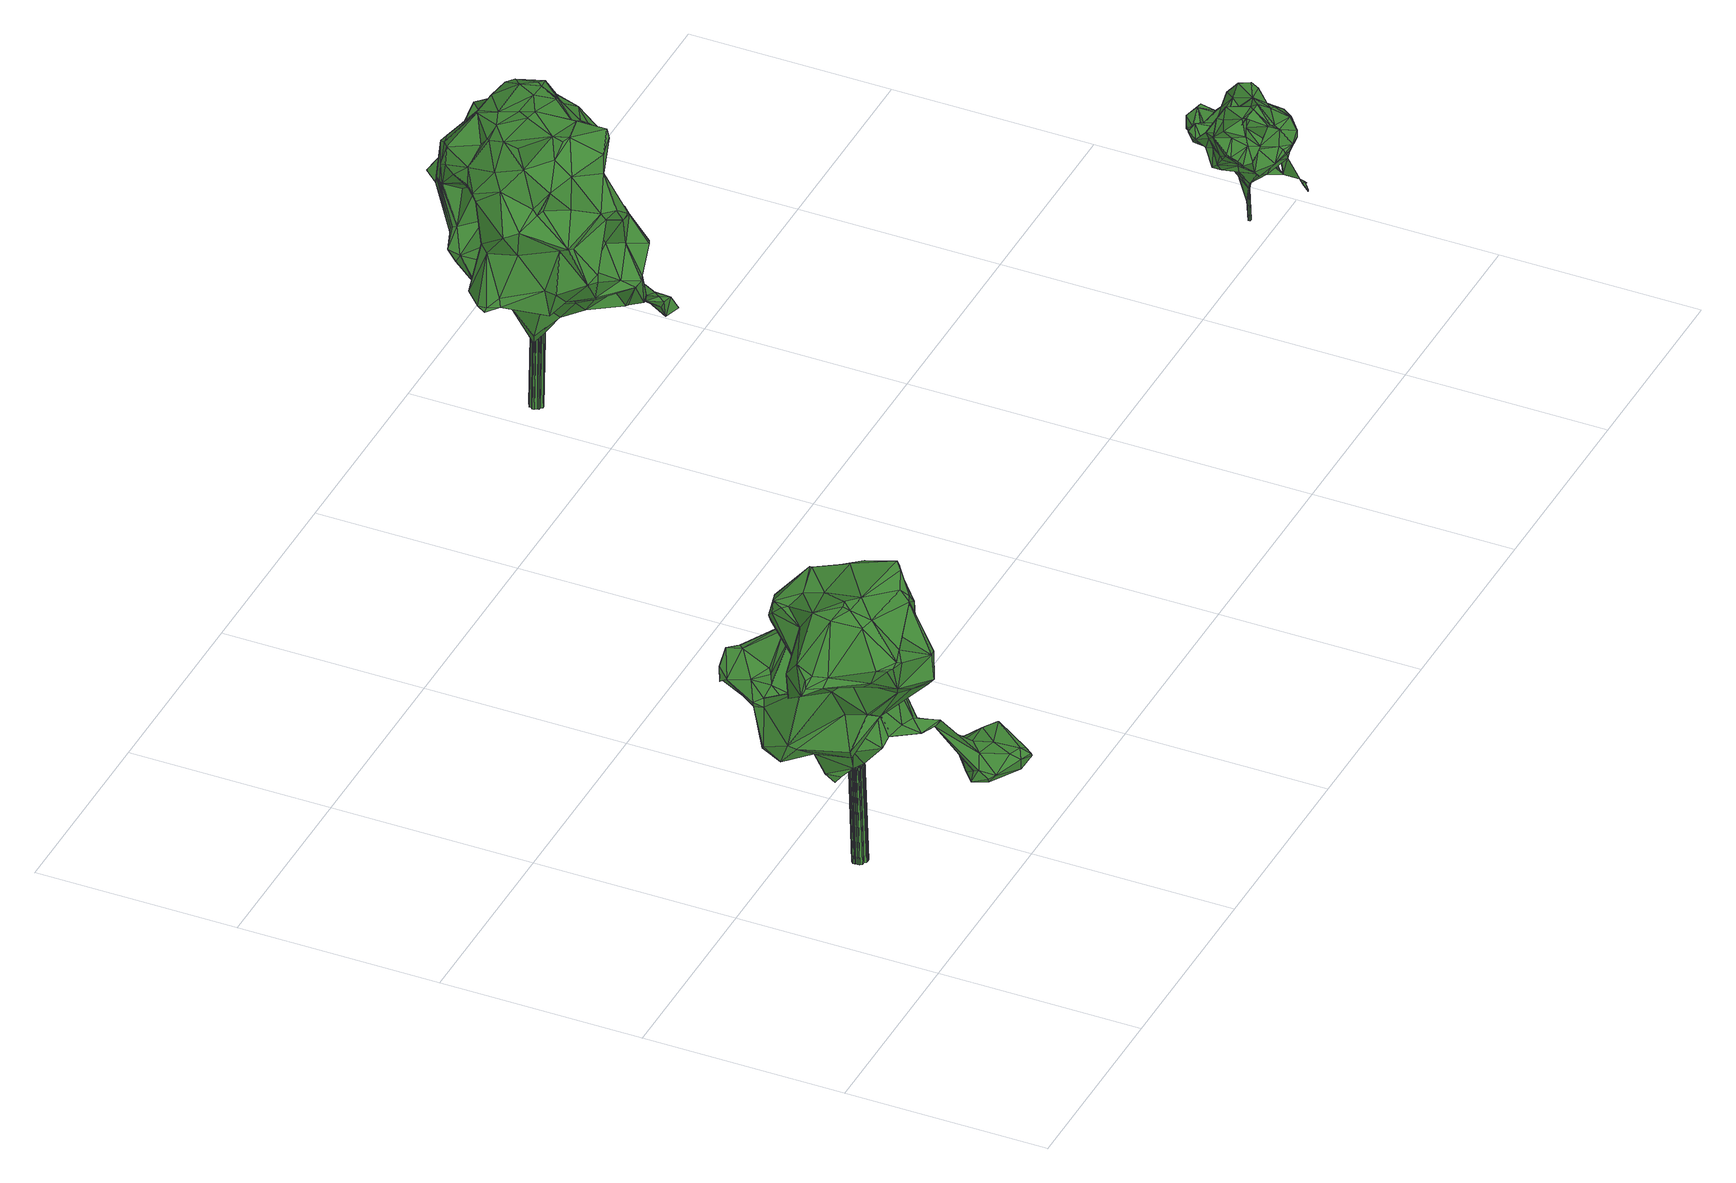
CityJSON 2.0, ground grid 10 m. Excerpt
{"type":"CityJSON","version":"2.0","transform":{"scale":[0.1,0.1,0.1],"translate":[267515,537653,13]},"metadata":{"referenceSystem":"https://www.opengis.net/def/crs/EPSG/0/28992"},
"CityObjects":{
"tree1":{"type":"SolitaryVegetationObject","attributes":{"gtid":168,"crown_width_m":10.96,"crown_median_z":23.16,"crown_r50_m":0.466,"crown_porosity":0.857,"trunk_H_m":10,"trunk_DBH_m":0.698,"trunk_radius_m":0.349,"trunk_base_height_m":13.16,"original_gtid":"184"},"geometry":[{"type":"Solid","lod":"3","boundaries":[[[[0,1,2]],[[3,4,5]],[[6,4,3]],[[7,8,9]],[[10,11,12]],[[13,14,15]],[[16,17,18]],[[19,20,21]],[[22,23,24]],[[25,26,27]],[[28,19,21]],[[29,30,31]],[[32,33,5]],[[34,35,36]],[[22,37,38]],[[39,40,41]],[[42,43,44]],[[45,44,43]],[[36,46,47]],[[24,37,22]],[[48,49,50]],[[51,24,23]],[[52,25,27]],[[53,54,55]],[[48,56,28]],[[57,58,59]],[[60,61,62]],[[63,64,65]],[[23,66,51]],[[23,67,66]],[[68,69,70]],[[71,43,42]],[[72,73,74]],[[23,22,75]],[[76,77,78]],[[79,80,81]],[[82,83,84]],[[17,85,18]],[[86,87,88]],[[86,88,89]],[[25,90,91]],[[92,93,49]],[[94,69,95]],[[71,96,2]],[[28,49,48]],[[92,49,28]],[[97,28,56]],[[98,1,99]],[[98,99,100]],[[101,102,103]],[[16,85,104]],[[16,104,105]],[[25,106,26]],[[91,106,25]],[[107,106,108]],[[91,90,106]],[[106,90,109]],[[109,90,110]],[[106,109,108]],[[111,112,113]],[[114,58,115]],[[107,108,116]],[[94,117,69]],[[68,77,95]],[[14,118,89]],[[119,89,118]],[[110,120,51]],[[14,13,118]],[[121,104,122]],[[118,13,123]],[[76,95,77]],[[124,125,126]],[[124,126,127]],[[128,40,129]],[[130,119,123]],[[118,123,119]],[[10,131,125]],[[132,112,15]],[[123,13,112]],[[19,97,67]],[[133,29,134]],[[135,136,137]],[[32,138,9]],[[8,7,139]],[[9,65,33]],[[26,87,86]],[[140,38,37]],[[140,37,24]],[[141,57,59]],[[142,143,36]],[[142,36,47]],[[29,133,58]],[[58,133,115]],[[48,66,56]],[[9,8,65]],[[144,43,71]],[[145,146,63]],[[77,147,78]],[[24,120,140]],[[112,111,123]],[[123,111,130]],[[48,50,66]],[[79,81,148]],[[22,38,148]],[[139,7,138]],[[149,150,151]],[[149,52,150]],[[148,152,79]],[[8,139,65]],[[153,41,128]],[[149,151,38]],[[0,154,155]],[[155,1,0]],[[57,146,30]],[[63,146,57]],[[96,42,72]],[[108,156,116]],[[157,156,108]],[[11,83,53]],[[158,159,160]],[[161,162,163]],[[164,143,142]],[[75,20,19]],[[101,165,102]],[[166,167,102]],[[168,169,170]],[[90,25,120]],[[31,152,171]],[[31,171,134]],[[100,144,71]],[[76,163,162]],[[76,78,163]],[[168,63,139]],[[164,142,47]],[[161,163,147]],[[82,172,161]],[[173,174,175]],[[164,47,175]],[[94,95,176]],[[94,176,117]],[[175,47,173]],[[73,72,44]],[[66,67,56]],[[52,120,25]],[[117,177,164]],[[164,177,143]],[[176,177,117]],[[11,178,179]],[[95,76,162]],[[95,162,176]],[[169,180,170]],[[34,172,35]],[[97,56,67]],[[58,30,29]],[[119,86,89]],[[34,161,172]],[[132,15,135]],[[57,181,64]],[[34,36,143]],[[176,34,177]],[[162,34,176]],[[161,34,162]],[[143,177,34]],[[132,182,183]],[[161,147,82]],[[78,147,163]],[[140,120,149]],[[133,151,115]],[[49,184,185]],[[50,185,184]],[[84,35,186]],[[187,100,99]],[[39,188,159]],[[70,54,83]],[[82,186,172]],[[166,102,189]],[[112,13,15]],[[40,39,159]],[[114,59,58]],[[23,75,67]],[[75,19,67]],[[190,99,191]],[[187,99,190]],[[28,97,19]],[[30,146,180]],[[32,192,138]],[[95,69,68]],[[9,33,32]],[[139,45,168]],[[80,79,20]],[[159,158,179]],[[159,179,40]],[[36,35,46]],[[173,47,46]],[[6,193,194]],[[90,120,110]],[[171,195,134]],[[155,103,196]],[[115,151,150]],[[197,135,137]],[[197,137,189]],[[42,96,71]],[[152,198,79]],[[128,129,121]],[[74,199,200]],[[193,200,199]],[[77,201,147]],[[53,158,202]],[[158,53,55]],[[42,44,72]],[[141,59,86]],[[68,201,77]],[[106,107,87]],[[26,106,87]],[[117,164,69]],[[54,70,203]],[[204,205,85]],[[204,85,17]],[[199,74,206]],[[173,207,11]],[[84,186,82]],[[61,126,208]],[[26,86,27]],[[166,156,167]],[[203,70,69]],[[75,209,80]],[[173,203,174]],[[38,140,149]],[[210,62,101]],[[101,62,165]],[[147,201,82]],[[115,150,211]],[[212,122,200]],[[121,122,153]],[[121,153,128]],[[128,41,40]],[[156,93,213]],[[51,66,50]],[[125,131,214]],[[215,216,204]],[[63,57,64]],[[144,217,218]],[[9,138,7]],[[219,167,220]],[[148,81,209]],[[198,144,100]],[[11,10,125]],[[92,221,196]],[[155,196,221]],[[62,61,165]],[[74,96,72]],[[153,122,212]],[[41,183,39]],[[135,15,136]],[[189,165,197]],[[153,183,41]],[[216,127,154]],[[27,211,52]],[[127,60,154]],[[93,184,49]],[[83,201,68]],[[102,165,189]],[[65,64,33]],[[134,29,31]],[[222,40,179]],[[16,18,85]],[[51,120,24]],[[100,187,20]],[[21,20,187]],[[198,20,79]],[[92,28,221]],[[193,223,200]],[[200,122,104]],[[85,200,104]],[[127,61,60]],[[152,31,144]],[[152,144,198]],[[204,17,16]],[[21,187,28]],[[207,173,46]],[[210,103,155]],[[212,200,223]],[[11,84,83]],[[183,153,132]],[[168,224,169]],[[216,154,204]],[[225,204,154]],[[125,178,11]],[[190,221,28]],[[216,215,127]],[[215,105,124]],[[100,20,198]],[[183,182,135]],[[132,135,182]],[[75,80,20]],[[51,184,110]],[[50,184,51]],[[193,206,194]],[[50,49,185]],[[168,170,145]],[[155,190,191]],[[226,135,197]],[[127,215,124]],[[89,15,14]],[[136,15,89]],[[136,89,88]],[[169,224,218]],[[57,3,181]],[[12,53,10]],[[62,210,155]],[[104,227,105]],[[2,1,98]],[[69,164,174]],[[175,174,164]],[[69,174,203]],[[205,0,2]],[[205,2,96]],[[0,205,154]],[[45,224,168]],[[74,205,96]],[[200,205,74]],[[85,205,200]],[[155,221,190]],[[52,149,120]],[[202,226,214]],[[202,214,131]],[[33,181,5]],[[219,220,196]],[[70,83,68]],[[130,141,119]],[[86,119,141]],[[210,101,103]],[[132,228,112]],[[179,54,11]],[[173,11,54]],[[55,54,179]],[[179,158,55]],[[135,160,188]],[[173,54,203]],[[141,113,57]],[[204,225,205]],[[139,63,65]],[[190,28,187]],[[171,152,148]],[[197,214,226]],[[53,202,131]],[[197,165,214]],[[27,229,211]],[[75,22,209]],[[148,209,22]],[[145,63,168]],[[222,230,231]],[[139,138,73]],[[138,192,73]],[[2,98,71]],[[100,71,98]],[[166,116,156]],[[199,206,193]],[[232,233,234]],[[129,231,121]],[[127,126,61]],[[57,113,3]],[[234,217,31]],[[144,31,217]],[[192,194,73]],[[102,167,219]],[[103,102,219]],[[171,235,195]],[[6,3,228]],[[148,38,171]],[[133,134,195]],[[235,133,195]],[[58,57,30]],[[124,230,125]],[[113,112,228]],[[113,228,3]],[[212,6,153]],[[222,179,178]],[[212,223,6]],[[193,6,223]],[[52,211,150]],[[107,116,87]],[[87,116,88]],[[166,189,137]],[[222,178,230]],[[11,207,236]],[[236,35,84]],[[236,84,11]],[[236,46,35]],[[236,207,46]],[[186,35,172]],[[82,201,83]],[[109,184,108]],[[205,225,154]],[[116,166,137]],[[88,137,136]],[[116,137,88]],[[103,219,196]],[[60,62,155]],[[157,93,156]],[[180,169,217]],[[218,217,169]],[[121,231,227]],[[54,53,83]],[[12,11,53]],[[130,113,141]],[[111,113,130]],[[93,157,184]],[[108,184,157]],[[110,184,109]],[[6,228,153]],[[153,228,132]],[[232,234,31]],[[232,180,233]],[[233,217,234]],[[180,217,233]],[[30,232,31]],[[180,232,30]],[[155,99,1]],[[191,99,155]],[[171,38,235]],[[38,151,235]],[[133,235,151]],[[80,209,81]],[[121,227,104]],[[10,53,131]],[[229,86,59]],[[27,86,229]],[[3,5,181]],[[64,181,33]],[[73,194,206]],[[73,206,74]],[[220,92,196]],[[229,59,211]],[[115,211,114]],[[59,114,211]],[[167,156,220]],[[61,208,165]],[[125,208,126]],[[40,222,237]],[[155,154,60]],[[170,180,146]],[[40,237,129]],[[170,146,145]],[[231,238,227]],[[124,227,238]],[[105,227,124]],[[231,124,238]],[[139,73,44]],[[139,44,45]],[[231,129,237]],[[226,160,135]],[[218,224,144]],[[144,224,43]],[[45,43,224]],[[105,215,204]],[[105,204,16]],[[231,237,222]],[[194,4,6]],[[192,4,194]],[[32,4,192]],[[5,4,32]],[[124,239,230]],[[231,230,239]],[[231,239,124]],[[156,213,220]],[[214,165,208]],[[125,214,208]],[[183,188,39]],[[125,230,178]],[[135,188,183]],[[93,92,213]],[[220,213,92]],[[202,160,226]],[[202,158,160]],[[159,188,160]],[[240,241,242]],[[240,242,243]],[[243,242,244]],[[243,244,245]],[[242,241,246]],[[242,246,244]],[[244,246,247]],[[244,247,245]],[[246,241,248]],[[246,248,247]],[[247,248,249]],[[247,249,245]],[[248,241,250]],[[248,250,249]],[[249,250,251]],[[249,251,245]],[[250,241,252]],[[250,252,251]],[[251,252,253]],[[251,253,245]],[[252,241,254]],[[252,254,253]],[[253,254,255]],[[253,255,245]],[[254,241,256]],[[254,256,255]],[[255,256,257]],[[255,257,245]],[[256,241,258]],[[256,258,257]],[[257,258,259]],[[257,259,245]],[[258,241,260]],[[258,260,259]],[[259,260,261]],[[259,261,245]],[[260,241,262]],[[260,262,261]],[[261,262,263]],[[261,263,245]],[[263,262,264]],[[263,264,245]],[[262,241,265]],[[262,265,264]],[[264,265,266]],[[264,266,245]],[[265,241,267]],[[265,267,266]],[[266,267,268]],[[266,268,245]],[[267,241,269]],[[267,269,268]],[[268,269,270]],[[268,270,245]],[[269,241,271]],[[269,271,270]],[[270,271,272]],[[270,272,245]],[[271,241,273]],[[271,273,272]],[[272,273,274]],[[272,274,245]],[[274,273,275]],[[274,275,245]],[[273,241,276]],[[273,276,275]],[[275,276,277]],[[275,277,245]],[[276,241,278]],[[276,278,277]],[[277,278,279]],[[277,279,245]],[[278,241,280]],[[278,280,279]],[[279,280,281]],[[279,281,245]],[[280,241,282]],[[280,282,281]],[[281,282,283]],[[281,283,245]],[[282,241,240]],[[282,240,283]],[[283,240,284]],[[283,284,245]],[[284,240,243]],[[284,243,245]]]]}]},
"tree2":{"type":"SolitaryVegetationObject","attributes":{"gtid":220,"crown_width_m":10.18,"crown_median_z":23.34,"crown_r50_m":0.435,"crown_porosity":0.888,"trunk_H_m":9.97,"trunk_DBH_m":0.642,"trunk_radius_m":0.321,"trunk_base_height_m":13.37,"original_gtid":"241"},"geometry":[{"type":"Solid","lod":"3","boundaries":[[[[285,286,287]],[[287,288,285]],[[289,290,291]],[[292,293,294]],[[295,296,297]],[[298,299,300]],[[301,302,303]],[[286,285,304]],[[305,306,307]],[[308,309,310]],[[311,312,313]],[[292,314,315]],[[316,317,318]],[[319,320,317]],[[321,322,323]],[[324,325,326]],[[327,328,329]],[[330,331,332]],[[333,334,335]],[[336,337,338]],[[317,339,319]],[[340,341,342]],[[316,318,343]],[[344,317,320]],[[335,334,345]],[[335,345,346]],[[347,348,349]],[[347,349,350]],[[351,352,353]],[[295,318,317]],[[354,355,356]],[[357,358,359]],[[304,360,361]],[[340,362,363]],[[315,364,365]],[[321,323,366]],[[367,368,350]],[[369,362,340]],[[370,371,372]],[[360,373,374]],[[375,309,376]],[[353,377,311]],[[378,377,353]],[[379,380,298]],[[381,382,383]],[[369,383,382]],[[384,385,386]],[[387,388,389]],[[390,388,387]],[[391,392,393]],[[394,361,374]],[[395,396,397]],[[308,376,309]],[[295,398,399]],[[341,363,400]],[[401,402,349]],[[394,374,403]],[[294,404,292]],[[337,405,338]],[[341,406,398]],[[407,296,295]],[[407,295,399]],[[408,409,294]],[[303,302,410]],[[411,314,375]],[[411,375,376]],[[412,413,414]],[[415,416,417]],[[418,417,416]],[[359,375,292]],[[419,420,421]],[[327,421,420]],[[347,350,368]],[[422,367,409]],[[392,422,409]],[[317,316,339]],[[423,407,399]],[[303,298,301]],[[349,325,401]],[[424,425,426]],[[371,427,396]],[[428,396,427]],[[350,402,401]],[[350,349,402]],[[350,401,429]],[[429,367,350]],[[294,409,429]],[[367,429,409]],[[430,431,432]],[[412,314,413]],[[285,288,360]],[[304,285,360]],[[433,434,379]],[[425,374,435]],[[436,339,316]],[[367,422,368]],[[308,437,376]],[[438,439,440]],[[322,441,305]],[[442,443,444]],[[445,330,287]],[[445,287,286]],[[446,447,448]],[[341,344,342]],[[332,287,330]],[[449,450,451]],[[316,452,436]],[[453,454,455]],[[436,319,339]],[[456,457,458]],[[456,459,457]],[[437,419,421]],[[329,414,460]],[[458,461,462]],[[463,464,465]],[[466,460,467]],[[466,468,469]],[[470,338,405]],[[471,457,322]],[[383,472,381]],[[436,452,446]],[[457,473,458]],[[474,393,392]],[[451,390,387]],[[449,451,387]],[[309,324,310]],[[312,361,394]],[[326,475,444]],[[385,476,477]],[[421,478,437]],[[479,480,481]],[[422,391,368]],[[391,347,368]],[[379,298,300]],[[325,324,309]],[[482,397,483]],[[484,438,440]],[[476,438,484]],[[366,323,288]],[[485,478,467]],[[485,411,478]],[[414,364,412]],[[315,412,364]],[[429,404,294]],[[357,404,429]],[[396,395,371]],[[373,307,306]],[[486,454,487]],[[488,377,471]],[[330,445,331]],[[315,314,412]],[[312,304,361]],[[332,489,490]],[[331,490,489]],[[331,489,332]],[[491,444,443]],[[308,310,455]],[[492,458,493]],[[477,494,385]],[[495,496,388]],[[344,398,317]],[[497,498,499]],[[329,469,421]],[[415,417,345]],[[428,465,464]],[[326,500,324]],[[375,359,358]],[[452,348,446]],[[452,442,348]],[[481,453,479]],[[501,453,500]],[[481,480,495]],[[502,495,480]],[[375,314,292]],[[410,491,443]],[[410,443,343]],[[343,443,316]],[[316,443,452]],[[442,452,443]],[[462,461,503]],[[453,455,310]],[[324,453,310]],[[291,345,289]],[[466,469,460]],[[504,505,445]],[[485,413,411]],[[404,506,292]],[[470,405,507]],[[329,421,327]],[[386,434,433]],[[485,467,460]],[[435,507,405]],[[414,328,508]],[[331,445,505]],[[331,505,490]],[[322,457,441]],[[459,441,457]],[[324,500,453]],[[346,345,440]],[[509,470,510]],[[417,418,289]],[[492,510,458]],[[456,458,510]],[[511,503,335]],[[335,346,511]],[[457,471,473]],[[512,334,333]],[[345,334,415]],[[513,514,515]],[[513,516,514]],[[517,492,518]],[[519,396,355]],[[370,427,371]],[[520,521,522]],[[467,478,468]],[[512,415,334]],[[347,447,348]],[[446,348,447]],[[425,403,374]],[[523,524,384]],[[366,504,321]],[[308,486,390]],[[462,493,458]],[[484,440,291]],[[345,291,440]],[[312,525,304]],[[309,358,325]],[[401,325,357]],[[337,408,526]],[[455,486,308]],[[332,366,287]],[[366,505,504]],[[366,332,490]],[[490,505,366]],[[474,381,393]],[[509,527,470]],[[441,456,470]],[[381,474,382]],[[403,425,424]],[[392,522,474]],[[528,302,380]],[[477,449,494]],[[529,493,530]],[[485,460,413]],[[531,532,521]],[[336,522,392]],[[336,520,522]],[[425,435,405]],[[329,460,469]],[[360,374,361]],[[336,533,520]],[[520,533,521]],[[529,530,534]],[[364,535,536]],[[444,475,442]],[[469,468,421]],[[301,380,302]],[[537,538,483]],[[447,381,472]],[[483,431,299]],[[539,509,540]],[[422,392,391]],[[359,506,357]],[[290,328,541]],[[291,290,541]],[[541,328,327]],[[329,328,414]],[[407,482,296]],[[423,482,407]],[[535,508,328]],[[433,379,300]],[[433,300,430]],[[462,530,493]],[[503,530,462]],[[288,307,360]],[[448,447,472]],[[424,426,515]],[[465,542,534]],[[529,534,542]],[[411,376,478]],[[437,478,376]],[[543,298,303]],[[439,544,545]],[[386,433,384]],[[499,521,532]],[[479,528,480]],[[380,480,528]],[[388,487,495]],[[410,528,491]],[[516,293,546]],[[526,426,425]],[[541,484,291]],[[529,518,492]],[[444,500,326]],[[547,338,527]],[[320,342,344]],[[526,408,516]],[[548,349,326]],[[548,326,325]],[[549,474,522]],[[509,510,550]],[[509,550,531]],[[483,519,551]],[[513,515,426]],[[513,426,526]],[[479,491,528]],[[341,340,363]],[[399,552,423]],[[410,302,528]],[[441,459,456]],[[517,532,553]],[[481,454,453]],[[525,554,304]],[[555,298,543]],[[441,470,305]],[[333,335,503]],[[289,345,417]],[[447,393,381]],[[391,393,447]],[[487,454,495]],[[421,468,478]],[[299,431,300]],[[501,444,491]],[[390,487,388]],[[374,306,435]],[[289,535,290]],[[328,290,535]],[[364,508,535]],[[294,516,408]],[[437,308,390]],[[535,289,352]],[[429,401,357]],[[539,527,509]],[[352,536,535]],[[351,536,352]],[[362,556,363]],[[369,556,362]],[[508,364,414]],[[363,556,498]],[[473,461,458]],[[524,537,544]],[[465,427,542]],[[399,406,552]],[[543,303,557]],[[348,442,475]],[[398,406,399]],[[353,313,558]],[[355,354,519]],[[333,559,512]],[[373,360,307]],[[470,456,510]],[[322,321,488]],[[373,306,374]],[[471,377,378]],[[525,377,488]],[[311,377,525]],[[388,496,389]],[[495,389,496]],[[307,322,305]],[[317,398,295]],[[549,522,521]],[[436,448,319]],[[436,446,448]],[[382,556,369]],[[423,552,560]],[[380,379,502]],[[380,502,480]],[[445,554,504]],[[307,288,323]],[[483,299,482]],[[365,561,315]],[[315,561,546]],[[470,306,305]],[[507,306,470]],[[529,492,493]],[[467,468,466]],[[476,385,438]],[[303,410,557]],[[499,517,497]],[[492,517,553]],[[510,492,553]],[[562,559,333]],[[289,418,352]],[[353,352,418]],[[512,416,415]],[[519,354,551]],[[529,542,518]],[[542,370,518]],[[343,318,563]],[[470,527,338]],[[391,447,347]],[[295,563,318]],[[297,563,295]],[[404,357,506]],[[341,398,344]],[[460,414,413]],[[526,425,405]],[[526,405,337]],[[517,518,395]],[[560,552,406]],[[549,382,474]],[[434,494,564]],[[387,389,449]],[[449,389,494]],[[286,304,554]],[[286,554,445]],[[389,564,494]],[[389,502,564]],[[389,495,502]],[[311,525,312]],[[494,434,385]],[[386,385,434]],[[551,545,537]],[[379,434,564]],[[379,564,502]],[[548,325,349]],[[483,551,537]],[[392,409,336]],[[501,500,444]],[[337,409,408]],[[336,409,337]],[[364,536,365]],[[534,530,511]],[[565,476,484]],[[477,476,565]],[[365,536,394]],[[511,530,503]],[[463,356,355]],[[363,498,400]],[[546,515,514]],[[516,546,514]],[[560,395,397]],[[560,397,423]],[[311,313,353]],[[563,297,555]],[[346,440,439]],[[297,299,298]],[[301,298,380]],[[543,563,555]],[[541,565,484]],[[359,292,506]],[[498,556,521]],[[549,521,556]],[[549,556,382]],[[523,538,524]],[[537,524,538]],[[507,435,306]],[[539,521,533]],[[384,438,385]],[[333,503,562]],[[524,544,438]],[[378,562,473]],[[378,473,471]],[[539,540,521]],[[471,322,488]],[[541,420,565]],[[327,420,541]],[[565,420,477]],[[477,420,449]],[[419,449,420]],[[473,503,461]],[[394,424,365]],[[561,365,424]],[[403,424,394]],[[351,394,536]],[[521,499,498]],[[553,550,510]],[[463,465,356]],[[432,483,538]],[[483,432,431]],[[433,430,432]],[[354,511,551]],[[511,354,534]],[[504,554,525]],[[428,427,465]],[[561,515,546]],[[424,515,561]],[[517,395,560]],[[307,323,322]],[[349,348,475]],[[287,366,288]],[[411,413,314]],[[449,419,450]],[[437,450,419]],[[390,451,450]],[[390,450,437]],[[370,542,427]],[[546,293,315]],[[315,293,292]],[[326,349,475]],[[566,491,479]],[[566,501,491]],[[513,526,516]],[[433,523,384]],[[432,523,433]],[[432,538,523]],[[296,299,297]],[[482,299,296]],[[438,544,439]],[[297,298,555]],[[537,545,544]],[[511,439,545]],[[511,545,551]],[[394,313,312]],[[531,521,540]],[[531,540,509]],[[524,438,384]],[[516,294,293]],[[482,423,397]],[[519,483,397]],[[519,397,396]],[[351,353,558]],[[547,527,539]],[[473,562,503]],[[558,394,351]],[[319,448,567]],[[430,300,431]],[[453,501,566]],[[479,453,566]],[[346,439,511]],[[512,559,416]],[[562,416,559]],[[353,418,378]],[[562,378,416]],[[418,416,378]],[[319,342,320]],[[517,499,532]],[[550,532,531]],[[550,553,532]],[[495,454,481]],[[455,454,486]],[[338,547,336]],[[325,358,357]],[[533,336,547]],[[533,547,539]],[[410,343,557]],[[543,557,563]],[[343,563,557]],[[568,560,406]],[[518,372,395]],[[395,372,371]],[[518,370,372]],[[558,313,394]],[[487,390,486]],[[497,400,498]],[[568,406,400]],[[341,400,406]],[[309,375,358]],[[340,342,369]],[[369,342,567]],[[319,567,342]],[[560,400,517]],[[497,517,400]],[[568,400,560]],[[369,567,472]],[[369,472,383]],[[355,464,463]],[[428,464,355]],[[396,428,355]],[[354,356,534]],[[534,356,465]],[[567,448,472]],[[488,321,525]],[[525,321,504]],[[569,570,571]],[[569,571,572]],[[571,570,573]],[[571,573,572]],[[572,573,574]],[[572,574,575]],[[573,570,576]],[[573,576,574]],[[574,576,577]],[[574,577,575]],[[576,570,578]],[[576,578,577]],[[577,578,579]],[[577,579,575]],[[578,570,580]],[[578,580,579]],[[579,580,581]],[[579,581,575]],[[580,570,582]],[[580,582,581]],[[581,582,583]],[[581,583,575]],[[582,570,584]],[[582,584,583]],[[583,584,585]],[[583,585,575]],[[584,570,586]],[[584,586,585]],[[585,586,587]],[[585,587,575]],[[586,570,588]],[[586,588,587]],[[587,588,589]],[[587,589,575]],[[588,570,590]],[[588,590,589]],[[589,590,591]],[[589,591,575]],[[590,570,592]],[[590,592,591]],[[591,592,593]],[[591,593,575]],[[592,570,594]],[[592,594,593]],[[593,594,595]],[[593,595,575]],[[594,570,596]],[[594,596,595]],[[595,596,597]],[[595,597,575]],[[596,570,598]],[[596,598,597]],[[597,598,599]],[[597,599,575]],[[598,570,600]],[[598,600,599]],[[599,600,601]],[[599,601,575]],[[600,570,602]],[[600,602,601]],[[601,602,603]],[[601,603,575]],[[602,570,604]],[[602,604,603]],[[603,604,605]],[[603,605,575]],[[604,570,606]],[[604,606,605]],[[605,606,607]],[[605,607,575]],[[606,570,608]],[[606,608,607]],[[607,608,609]],[[607,609,575]],[[608,570,569]],[[608,569,609]],[[609,569,610]],[[609,610,575]],[[610,569,572]],[[610,572,575]]]]}]},
"tree3":{"type":"SolitaryVegetationObject","attributes":{"gtid":490,"crown_width_m":4.79,"crown_median_z":17.61,"crown_r50_m":0.283,"crown_porosity":0.915,"trunk_H_m":4.52,"trunk_DBH_m":0.161,"trunk_radius_m":0.0805,"trunk_base_height_m":13.09,"original_gtid":"556"},"geometry":[{"type":"MultiSurface","lod":"3","boundaries":[[[611,612,613]],[[614,615,616]],[[617,618,619]],[[620,621,622]],[[619,623,624]],[[625,626,627]],[[625,627,628]],[[629,630,631]],[[628,627,632]],[[633,634,635]],[[636,637,612]],[[638,612,637]],[[635,639,633]],[[640,641,642]],[[643,644,645]],[[646,647,618]],[[648,647,646]],[[624,649,619]],[[650,651,652]],[[653,654,655]],[[656,657,658]],[[659,660,661]],[[617,619,662]],[[663,664,665]],[[666,667,668]],[[649,662,619]],[[669,634,628]],[[670,671,672]],[[673,674,675]],[[650,645,644]],[[676,677,678]],[[678,679,676]],[[680,661,660]],[[681,682,683]],[[684,685,686]],[[684,686,687]],[[688,689,644]],[[690,675,691]],[[692,690,639]],[[693,694,695]],[[696,697,643]],[[698,699,700]],[[698,700,701]],[[702,703,704]],[[705,706,707]],[[705,708,706]],[[638,613,637]],[[643,645,652]],[[617,662,649]],[[683,691,694]],[[630,709,664]],[[672,671,669]],[[710,711,712]],[[671,665,669]],[[658,648,713]],[[658,713,714]],[[699,715,716]],[[619,618,623]],[[717,711,649]],[[718,719,720]],[[665,635,669]],[[656,721,657]],[[669,635,634]],[[722,673,723]],[[627,626,637]],[[724,667,692]],[[661,725,726]],[[652,727,643]],[[726,725,728]],[[703,729,625]],[[691,683,639]],[[683,682,639]],[[701,700,641]],[[640,710,712]],[[716,730,731]],[[732,719,718]],[[723,679,678]],[[733,734,708]],[[678,734,733]],[[618,647,623]],[[669,628,672]],[[672,628,632]],[[624,717,649]],[[628,634,625]],[[735,736,696]],[[720,719,737]],[[614,738,739]],[[722,674,673]],[[740,741,670]],[[717,742,711]],[[707,720,737]],[[743,666,744]],[[642,641,745]],[[656,658,676]],[[702,682,681]],[[668,746,666]],[[650,747,651]],[[748,613,749]],[[688,712,689]],[[661,726,659]],[[723,733,722]],[[693,722,750]],[[633,704,634]],[[716,627,730]],[[622,696,727]],[[643,727,696]],[[712,736,640]],[[731,611,751]],[[731,751,716]],[[726,680,659]],[[752,753,754]],[[650,742,755]],[[650,755,747]],[[722,695,674]],[[693,695,722]],[[621,756,622]],[[757,752,758]],[[642,759,640]],[[739,656,676]],[[636,753,749]],[[636,737,753]],[[678,733,723]],[[681,693,760]],[[733,708,750]],[[733,750,722]],[[714,713,761]],[[613,748,611]],[[745,611,748]],[[745,748,757]],[[652,629,727]],[[653,655,636]],[[708,714,706]],[[620,631,630]],[[620,630,762]],[[652,651,629]],[[643,697,688]],[[736,688,697]],[[762,663,670]],[[672,632,715]],[[701,763,698]],[[737,764,707]],[[761,765,766]],[[613,612,638]],[[646,767,768]],[[674,691,675]],[[641,769,745]],[[680,728,661]],[[680,726,728]],[[670,663,671]],[[757,748,752]],[[703,625,634]],[[671,663,665]],[[770,771,709]],[[691,639,690]],[[772,754,718]],[[734,678,677]],[[734,677,714]],[[702,654,653]],[[721,739,738]],[[681,654,702]],[[680,660,659]],[[758,766,768]],[[745,757,758]],[[745,758,642]],[[773,774,775]],[[756,773,775]],[[701,640,735]],[[735,640,736]],[[750,760,693]],[[750,708,760]],[[694,693,683]],[[681,683,693]],[[708,705,760]],[[649,711,617]],[[631,727,629]],[[648,765,776]],[[633,702,704]],[[730,627,637]],[[740,715,699]],[[735,763,701]],[[681,760,654]],[[777,760,705]],[[654,760,777]],[[777,705,778]],[[777,778,654]],[[779,719,732]],[[652,645,650]],[[618,767,646]],[[753,779,754]],[[657,648,658]],[[758,752,772]],[[685,780,781]],[[752,748,753]],[[701,641,640]],[[685,782,651]],[[783,782,685]],[[756,621,763]],[[631,620,727]],[[620,622,727]],[[784,666,746]],[[785,783,685]],[[784,746,668]],[[614,616,747]],[[614,747,755]],[[739,721,656]],[[717,786,755]],[[679,781,780]],[[706,787,707]],[[772,787,766]],[[717,755,742]],[[692,743,744]],[[768,766,765]],[[699,716,788]],[[712,688,736]],[[685,781,785]],[[788,751,611]],[[716,751,788]],[[740,699,698]],[[621,698,763]],[[758,772,766]],[[752,754,772]],[[725,661,728]],[[638,749,613]],[[630,664,762]],[[762,664,663]],[[692,639,724]],[[630,629,651]],[[632,716,715]],[[627,716,632]],[[747,687,651]],[[614,676,615]],[[679,615,676]],[[611,745,769]],[[687,747,616]],[[626,653,636]],[[784,785,789]],[[784,789,790]],[[737,636,655]],[[764,737,655]],[[756,763,735]],[[756,735,696]],[[761,787,706]],[[720,707,787]],[[718,720,787]],[[772,718,787]],[[766,787,761]],[[778,764,654]],[[702,633,682]],[[639,682,633]],[[617,767,618]],[[764,655,654]],[[617,710,767]],[[705,707,764]],[[778,705,764]],[[710,617,711]],[[713,776,761]],[[708,734,714]],[[664,709,771]],[[664,771,665]],[[743,667,666]],[[635,665,771]],[[635,771,770]],[[709,668,770]],[[730,626,636]],[[690,790,675]],[[714,677,658]],[[676,658,677]],[[687,616,615]],[[700,699,769]],[[788,769,699]],[[611,769,788]],[[636,749,638]],[[702,729,703]],[[753,748,749]],[[670,791,740]],[[672,791,670]],[[715,740,791]],[[715,791,672]],[[638,637,636]],[[719,753,737]],[[731,612,611]],[[730,612,731]],[[730,636,612]],[[690,666,784]],[[744,666,690]],[[690,784,790]],[[646,765,648]],[[765,646,768]],[[706,714,761]],[[792,738,614]],[[626,729,653]],[[702,653,729]],[[630,782,783]],[[651,782,630]],[[781,789,785]],[[781,723,789]],[[790,789,723]],[[689,712,711]],[[775,622,756]],[[643,688,644]],[[770,667,635]],[[639,635,667]],[[724,639,667]],[[685,684,780]],[[762,741,620]],[[670,741,762]],[[621,741,740]],[[732,718,754]],[[770,668,667]],[[621,620,741]],[[634,704,703]],[[696,736,697]],[[650,711,742]],[[689,711,644]],[[793,785,784]],[[783,785,793]],[[783,793,630]],[[709,630,793]],[[668,709,793]],[[793,784,668]],[[713,648,776]],[[761,776,765]],[[648,657,647]],[[637,626,728]],[[650,644,711]],[[781,794,723]],[[679,723,794]],[[679,794,781]],[[700,769,641]],[[755,792,614]],[[717,624,792]],[[786,792,755]],[[717,792,786]],[[792,624,623]],[[792,623,738]],[[621,740,698]],[[651,687,686]],[[651,686,685]],[[692,667,743]],[[692,744,690]],[[730,637,626]],[[738,623,647]],[[738,647,721]],[[721,647,657]],[[719,779,753]],[[739,676,614]],[[696,774,773]],[[696,773,756]],[[622,774,696]],[[775,774,622]],[[723,675,790]],[[673,675,723]],[[640,759,710]],[[767,710,759]],[[767,759,768]],[[758,768,759]],[[758,759,642]],[[625,729,626]],[[780,684,734]],[[687,734,684]],[[780,734,679]],[[679,734,615]],[[615,734,687]],[[732,754,779]],[[691,674,695]],[[691,695,694]],[[795,796,797]],[[797,796,798]],[[797,798,799]],[[798,796,800]],[[798,800,799]],[[796,795,801]],[[796,801,800]],[[800,801,799]],[[801,795,802]],[[801,802,799]],[[799,802,803]],[[802,795,803]],[[803,795,804]],[[803,804,799]],[[804,795,797]],[[804,797,799]]]}]}
},
"vertices":[
[31,57,83],[27,56,89],[24,81,85],[62,115,105],[53,110,103],[59,120,102],[64,96,85],[39,126,99],[43,128,104],[45,129,102],[89,42,67],[98,47,59],[97,44,63],[106,87,115],[106,84,117],[101,78,110],[49,70,57],[48,70,57],[48,73,53],[19,42,137],[9,61,135],[20,46,133],[26,65,160],[29,51,158],[33,59,163],[71,53,167],[75,70,158],[75,71,159],[30,34,129],[42,103,141],[46,104,135],[30,84,128],[52,125,102],[53,128,108],[119,21,29],[100,30,32],[120,29,27],[34,63,163],[28,75,160],[96,82,76],[97,84,71],[93,86,77],[23,97,82],[28,99,100],[28,104,99],[27,104,102],[106,35,32],[117,39,31],[30,32,144],[56,29,132],[36,36,146],[35,49,159],[64,73,164],[98,44,63],[99,47,59],[98,48,61],[23,33,145],[61,106,121],[57,107,141],[69,101,139],[46,67,87],[69,63,86],[65,64,94],[51,120,111],[54,123,110],[50,128,110],[27,33,146],[18,39,145],[118,27,43],[127,37,42],[115,36,43],[21,84,88],[26,99,79],[32,102,95],[38,82,81],[12,60,139],[124,14,40],[120,15,42],[121,10,40],[3,69,132],[5,68,135],[7,69,138],[103,19,37],[109,30,42],[102,27,38],[46,77,58],[82,81,140],[81,61,147],[90,70,124],[104,78,122],[68,50,165],[71,52,165],[52,26,122],[60,30,131],[133,32,43],[132,31,44],[22,88,77],[21,35,144],[41,65,98],[41,54,101],[29,66,118],[73,47,114],[81,41,111],[66,36,110],[60,87,73],[57,72,76],[76,54,158],[81,55,145],[76,47,143],[62,43,157],[59,46,161],[93,105,122],[89,102,112],[77,103,116],[65,102,142],[62,92,158],[80,53,134],[131,35,41],[103,89,120],[99,92,123],[44,58,163],[69,94,74],[68,96,76],[97,99,119],[70,56,71],[82,46,66],[66,55,72],[59,55,70],[93,87,75],[90,84,77],[92,105,124],[91,41,69],[79,95,102],[40,100,151],[39,100,145],[95,73,106],[99,74,108],[82,59,112],[40,125,99],[38,122,102],[38,64,163],[80,98,125],[119,37,30],[123,30,26],[24,79,118],[49,106,106],[58,103,122],[115,12,40],[13,76,141],[49,79,156],[62,91,158],[46,88,155],[17,83,131],[69,97,78],[39,60,80],[46,50,98],[72,44,130],[69,43,130],[94,55,64],[95,74,78],[94,72,81],[117,13,33],[125,17,35],[122,10,38],[124,41,38],[80,58,92],[81,42,114],[77,39,115],[40,111,104],[40,101,104],[46,104,105],[34,84,145],[102,22,33],[113,43,38],[120,43,40],[120,44,40],[131,23,30],[127,27,28],[90,57,62],[94,56,61],[56,98,123],[60,118,105],[77,82,103],[88,83,83],[60,42,155],[50,47,145],[101,22,35],[33,59,124],[94,75,80],[84,44,110],[41,39,118],[42,53,101],[43,116,102],[64,92,88],[43,103,101],[38,95,150],[62,33,111],[85,59,91],[13,80,121],[49,78,99],[51,89,73],[114,17,42],[90,52,67],[116,40,42],[50,65,62],[34,77,77],[41,88,100],[110,40,40],[78,54,71],[10,67,139],[56,58,111],[66,88,156],[65,96,77],[60,30,129],[86,52,70],[58,59,68],[53,61,64],[40,88,101],[34,90,100],[66,35,111],[62,34,122],[45,34,119],[88,59,62],[61,94,78],[32,101,102],[42,63,78],[88,61,90],[62,78,81],[79,96,102],[71,84,147],[85,57,64],[85,76,81],[49,77,127],[53,76,110],[33,71,117],[39,92,151],[103,30,36],[91,76,80],[69,63,85],[78,55,71],[66,67,2],[62,68,2],[66,68,2],[64,70,102],[64,71,102],[60,70,102],[66,69,2],[63,71,102],[65,70,2],[63,72,102],[64,70,2],[62,73,102],[63,71,2],[61,73,102],[62,71,1],[60,73,102],[61,71,1],[59,73,102],[60,70,1],[58,72,102],[60,69,1],[57,72,102],[59,68,2],[57,71,102],[57,70,102],[59,67,2],[57,69,102],[59,66,2],[57,68,102],[60,65,2],[58,67,102],[61,65,2],[59,67,102],[62,64,2],[59,66,102],[60,66,102],[63,64,2],[61,66,102],[64,64,2],[62,67,102],[65,65,2],[63,67,102],[65,66,2],[63,68,102],[64,69,102],
[341,295,60],[342,293,57],[349,293,55],[343,298,60],[303,335,68],[302,342,76],[302,345,75],[278,311,123],[282,310,121],[294,302,135],[350,382,136],[349,384,133],[346,389,136],[327,392,120],[328,390,119],[327,395,119],[314,386,139],[313,387,140],[314,385,140],[333,298,62],[331,307,79],[327,294,98],[330,303,77],[279,357,135],[279,345,144],[280,359,138],[320,312,71],[317,299,70],[316,300,70],[278,315,121],[282,303,103],[335,361,162],[345,368,156],[341,371,156],[347,354,158],[347,362,154],[339,307,61],[336,311,66],[342,301,61],[284,350,150],[285,336,155],[298,352,157],[272,352,93],[282,334,84],[269,340,90],[353,291,47],[354,296,46],[355,300,48],[324,346,48],[321,348,48],[323,351,65],[313,315,135],[312,297,125],[326,305,117],[341,355,161],[356,344,140],[353,357,134],[352,351,148],[328,372,157],[351,363,140],[307,352,58],[311,359,73],[320,326,162],[319,346,162],[305,331,162],[306,323,163],[300,305,86],[306,320,72],[308,316,68],[343,374,80],[341,383,83],[347,375,76],[285,323,146],[282,330,137],[282,328,134],[327,295,70],[323,294,69],[355,341,140],[355,342,138],[285,315,88],[292,304,89],[345,301,59],[312,309,154],[324,313,159],[354,341,143],[355,366,84],[356,368,86],[356,366,86],[315,293,92],[314,291,91],[269,331,132],[265,337,130],[324,320,65],[318,325,59],[304,388,123],[311,389,138],[340,322,144],[344,324,140],[343,331,144],[306,381,93],[303,381,94],[303,381,95],[305,365,105],[301,366,127],[298,375,103],[293,356,120],[327,314,155],[326,314,147],[332,317,148],[307,291,89],[345,366,90],[343,380,84],[335,376,105],[353,368,136],[359,370,124],[356,344,118],[294,325,158],[303,325,162],[309,289,92],[290,315,136],[324,302,115],[355,365,126],[352,380,126],[302,298,133],[310,308,145],[316,373,156],[272,333,117],[274,315,99],[275,321,99],[276,319,85],[311,343,39],[314,331,56],[305,340,48],[313,331,56],[274,356,95],[274,356,94],[267,355,94],[322,311,156],[350,381,112],[304,297,93],[316,300,105],[312,308,105],[354,369,80],[348,374,77],[293,316,152],[320,400,112],[322,396,112],[319,394,112],[312,392,113],[300,379,100],[326,293,100],[339,352,161],[272,351,118],[302,362,88],[306,359,81],[305,359,78],[338,318,84],[317,353,161],[314,362,160],[306,359,159],[346,294,46],[335,343,159],[328,332,155],[337,343,158],[286,368,97],[283,349,100],[294,347,109],[330,352,162],[290,366,144],[290,373,138],[285,364,138],[344,324,89],[340,323,81],[339,327,82],[342,321,85],[264,338,92],[326,334,85],[328,345,88],[351,376,68],[351,377,68],[351,374,71],[254,341,95],[256,341,96],[257,346,95],[258,346,94],[331,309,103],[331,319,66],[341,334,146],[330,323,71],[340,320,140],[313,347,162],[295,365,92],[286,370,93],[269,347,116],[300,381,144],[296,382,137],[294,379,139],[346,384,112],[331,379,103],[301,359,84],[265,339,96],[286,364,136],[296,371,130],[335,311,63],[355,301,48],[354,303,48],[313,372,157],[349,349,87],[345,349,87],[288,375,97],[295,381,127],[308,377,117],[357,343,116],[353,339,119],[355,340,116],[300,360,154],[302,362,153],[299,384,125],[325,346,69],[344,303,54],[350,303,49],[284,326,136],[328,294,100],[280,320,85],[322,322,102],[344,328,92],[329,356,80],[321,343,43],[303,313,122],[290,315,119],[293,306,103],[297,301,130],[349,350,98],[351,356,87],[340,383,85],[336,324,133],[338,333,121],[338,320,133],[316,378,116],[307,369,102],[333,305,62],[309,298,123],[321,319,105],[308,386,140],[347,356,86],[334,355,84],[338,336,97],[346,348,103],[317,328,131],[343,361,85],[295,321,87],[295,305,86],[327,365,102],[331,378,104],[318,325,113],[328,341,104],[293,345,95],[353,369,80],[325,373,135],[310,357,98],[326,356,93],[286,300,107],[317,313,112],[300,346,154],[344,322,137],[341,334,95],[334,365,89],[351,373,119],[344,344,94],[343,295,53],[338,379,133],[349,336,134],[324,373,150],[315,305,77],[322,344,46],[345,358,107],[286,300,103],[317,328,59],[336,374,150],[298,377,102],[295,362,92],[304,366,147],[347,346,148],[350,347,119],[316,342,4],[312,342,4],[316,343,4],[318,342,103],[315,344,4],[317,343,103],[315,342,103],[315,345,4],[317,344,103],[314,345,4],[316,344,103],[313,346,4],[315,345,103],[312,346,4],[314,345,103],[311,345,4],[313,344,103],[310,345,4],[312,344,103],[310,344,4],[312,343,103],[309,343,4],[311,342,103],[309,342,4],[311,341,103],[310,341,4],[312,340,103],[310,340,4],[312,339,103],[311,340,4],[313,339,103],[312,339,4],[314,338,103],[313,339,4],[315,338,103],[314,340,4],[316,339,103],[315,340,4],[317,339,103],[315,341,4],[317,340,103],[318,341,103],
[590,107,33],[582,109,35],[586,102,27],[572,137,51],[569,132,45],[578,131,47],[590,140,42],[583,138,38],[585,144,42],[592,115,64],[593,113,54],[590,119,60],[578,144,42],[582,146,46],[578,93,45],[580,95,39],[583,96,41],[584,92,49],[588,123,67],[582,113,66],[591,118,67],[588,94,47],[573,96,50],[577,91,50],[574,96,59],[575,103,31],[582,98,28],[584,102,27],[566,102,53],[592,125,43],[592,118,40],[591,120,39],[598,127,54],[594,130,51],[593,130,55],[582,133,38],[575,138,41],[574,132,39],[589,142,49],[587,131,52],[584,124,61],[591,130,58],[574,99,40],[565,102,37],[571,103,34],[569,137,44],[570,137,42],[569,130,42],[576,83,28],[576,83,27],[582,87,26],[588,142,44],[586,104,61],[583,105,62],[583,95,60],[564,108,68],[570,100,62],[570,107,69],[584,92,53],[591,102,57],[586,96,58],[589,95,49],[554,113,53],[554,111,52],[559,113,59],[566,134,47],[566,129,44],[563,126,52],[564,128,54],[579,87,28],[562,103,41],[566,103,51],[558,102,49],[573,122,54],[576,122,59],[576,123,52],[577,125,50],[595,127,49],[594,130,50],[561,107,60],[559,105,57],[570,111,58],[558,109,46],[554,105,49],[555,108,50],[596,126,52],[597,126,52],[594,114,50],[591,107,46],[591,113,48],[595,118,46],[569,96,43],[573,93,47],[573,94,49],[568,114,37],[566,121,34],[569,114,33],[561,121,40],[572,106,71],[584,133,44],[587,134,49],[594,127,47],[571,128,40],[562,124,37],[591,101,44],[590,102,43],[586,142,49],[578,118,23],[573,111,22],[574,115,27],[571,140,46],[555,114,51],[557,121,58],[571,103,54],[583,87,26],[581,87,28],[591,121,62],[582,90,28],[577,94,44],[579,98,39],[581,107,41],[573,112,15],[558,118,48],[565,125,46],[596,119,48],[596,123,48],[572,110,26],[573,140,46],[569,139,48],[594,106,49],[588,107,57],[586,134,49],[573,108,66],[564,111,62],[591,112,34],[564,109,68],[579,130,49],[588,108,25],[585,105,25],[558,117,46],[583,108,42],[588,117,24],[579,112,25],[581,119,19],[579,136,47],[594,116,50],[592,116,24],[585,120,31],[589,124,40],[565,111,43],[572,123,35],[586,108,62],[594,115,50],[570,105,34],[579,128,33],[579,126,31],[585,134,38],[587,129,35],[584,111,41],[570,99,63],[573,98,61],[581,121,27],[586,124,52],[587,123,58],[591,114,52],[573,129,39],[569,110,43],[571,106,35],[574,112,15],[568,124,55],[567,124,61],[581,119,59],[575,116,65],[564,110,67],[568,120,68],[580,138,46],[573,121,33],[584,108,43],[566,120,62],[557,116,63],[589,104,54],[576,140,46],[573,110,68],[563,120,57],[578,112,1],[578,113,1],[578,115,46],[578,116,46],[577,115,46],[577,116,46],[577,113,1],[577,112,1],[577,114,46],[578,114,46]
]}
